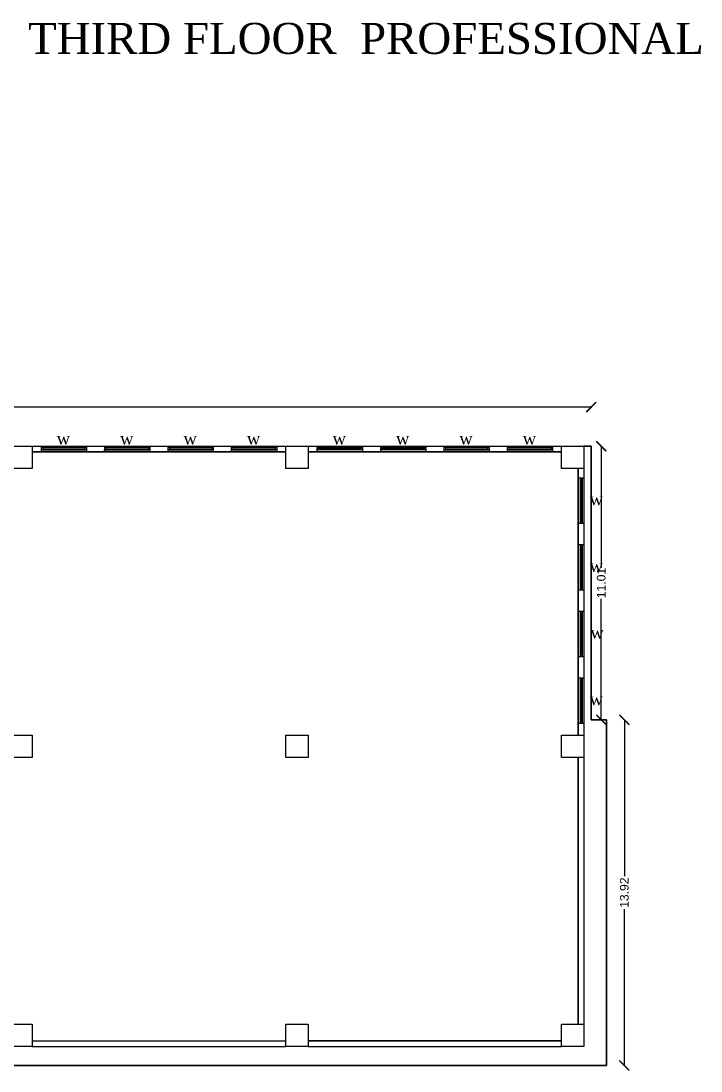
# Model space of a CAD drawing. Header units: metres. Extents: x 3229 to 14086, y -2906 to 1156.
# Drawn here: x 13780.9 to 13808.29, y -2718.19 to -2675.92 of the extents above; entities that cross this region are included whole.
import ezdxf

# ---------------------------------------------------------------- set-up
doc = ezdxf.new("R2010")
doc.units = ezdxf.units.M
doc.header["$MEASUREMENT"] = 0
doc.layers.add('BLK_1_FLR_1_BLT_UP_AREA', color=18, linetype='Continuous')
doc.layers.add('BLK_1_FLR_1_CARPET_AREA', color=18, linetype='Continuous')
doc.styles.add('arial', font='arial.ttf', dxfattribs={"height": 0.35})
doc.styles.add('i', font='romantic.ttf')
doc.styles.add('TIMES NEW ROMAN', font='times.ttf')
doc.dimstyles.new('Standard3', dxfattribs={"dimtxt": 0.35, "dimasz": 0.1, "dimexe": 0.18, "dimexo": 0.0625, "dimgap": 0.09, "dimtad": 0, "dimzin": 0, "dimdsep": 46, "dimtxsty": 'arial', "dimblk": 'ARCHTICK', "dimcen": 0.09, "dimse1": 1, "dimse2": 1, "dimadec": 0, "dimazin": 0, "dimtfac": 1, "dimtofl": 0, "dimtmove": 1, "dimatfit": 3, "dimfxl": 0, "dimtolj": 1, "dimtzin": 0, "dimarcsym": 0})

# ---------------------------------------------------------------- blocks, each defined once
blk = doc.blocks.new('_ArchTick')
at = {"color": 0, "linetype": 'ByBlock', "const_width": 0.15}
blk.add_lwpolyline([(-0.5, -0.5), (0.5, 0.5)], dxfattribs=at)
blk = doc.blocks.new('*D10')
at = {"color": 0, "lineweight": -2}
for p, q in [((13640.411, -2691.461), (13721.342, -2691.461)), ((13803.872, -2691.461), (13722.942, -2691.461))]:
    blk.add_line(p, q, dxfattribs=at)
at = {"layer": 'DefPoints', "color": 0}
for p in [(13803.872, -2691.461), (13640.411, -2693.04), (13803.872, -2693.04)]:
    blk.add_point(p, dxfattribs=at)
at = {"color": 0, "lineweight": -2, "xscale": 0.4, "yscale": 0.4, "zscale": 0.4, "rotation": 180}
blk.add_blockref('_ArchTick', (13640.411, -2691.461), dxfattribs=at)
at = {"color": 0, "lineweight": -2, "xscale": 0.4, "yscale": 0.4, "zscale": 0.4}
blk.add_blockref('_ArchTick', (13803.872, -2691.461), dxfattribs=at)
at = {"color": 0, "insert": (13722.142, -2691.461), "char_height": 0.35, "attachment_point": 5, "style": 'arial'}
blk.add_mtext('\\A1;163.46', dxfattribs=at)
blk = doc.blocks.new('*D11')
at = {"color": 0, "lineweight": -2}
for p, q in [((13804.274, -2693.04), (13804.274, -2697.915)), ((13804.274, -2704.051), (13804.274, -2699.176))]:
    blk.add_line(p, q, dxfattribs=at)
at = {"layer": 'DefPoints', "color": 0}
for p in [(13803.872, -2693.04), (13803.872, -2704.051), (13804.274, -2704.051)]:
    blk.add_point(p, dxfattribs=at)
at = {"color": 0, "lineweight": -2, "xscale": 0.4, "yscale": 0.4, "zscale": 0.4}
for p, rotation in [((13804.274, -2693.04), 90), ((13804.274, -2704.051), 270)]:
    blk.add_blockref('_ArchTick', p, dxfattribs=dict(at, rotation=rotation))
at = {"color": 0, "insert": (13804.274, -2698.546), "char_height": 0.35, "attachment_point": 5, "rotation": 90, "style": 'arial'}
blk.add_mtext('\\A1;11.01', dxfattribs=at)
blk = doc.blocks.new('*D12')
at = {"color": 0, "lineweight": -2}
for p, q in [((13805.206, -2704.051), (13805.206, -2710.346)), ((13805.206, -2717.966), (13805.206, -2711.671))]:
    blk.add_line(p, q, dxfattribs=at)
at = {"layer": 'DefPoints', "color": 0}
for p in [(13804.482, -2704.051), (13804.482, -2717.966), (13805.206, -2717.966)]:
    blk.add_point(p, dxfattribs=at)
at = {"color": 0, "lineweight": -2, "xscale": 0.4, "yscale": 0.4, "zscale": 0.4}
for p, rotation in [((13805.206, -2704.051), 90), ((13805.206, -2717.966), 270)]:
    blk.add_blockref('_ArchTick', p, dxfattribs=dict(at, rotation=rotation))
at = {"color": 0, "insert": (13805.206, -2711.009), "char_height": 0.35, "attachment_point": 5, "rotation": 90, "style": 'arial'}
blk.add_mtext('\\A1;13.92', dxfattribs=at)

msp = doc.modelspace()

# ---------------------------------------------------------------- linework, layer by layer
at = {"color": 0, "ltscale": 0.2}
for p, q in [((13781.714, -2693.04), (13781.714, -2693.27)), ((13783.542, -2693.04), (13783.542, -2693.27)), ((13784.267, -2693.04), (13784.267, -2693.27)), ((13786.096, -2693.04), (13786.096, -2693.27)), ((13786.82, -2693.04), (13786.82, -2693.27)), ((13788.649, -2693.04), (13788.649, -2693.27)), ((13789.373, -2693.04), (13789.373, -2693.27)), ((13791.202, -2693.04), (13791.202, -2693.27)), ((13792.826, -2693.04), (13792.826, -2693.27)), ((13794.655, -2693.04), (13794.655, -2693.27)), ((13795.379, -2693.04), (13795.379, -2693.27)), ((13797.208, -2693.04), (13797.208, -2693.27)), ((13797.932, -2693.04), (13797.932, -2693.27)), ((13799.761, -2693.04), (13799.761, -2693.27)), ((13800.486, -2693.04), (13800.486, -2693.27)), ((13802.314, -2693.04), (13802.314, -2693.27)), ((13783.542, -2693.089), (13781.714, -2693.089)), ((13781.714, -2693.191), (13783.542, -2693.191)), ((13781.777, -2693.089), (13781.777, -2693.191)), ((13781.777, -2693.14), (13783.479, -2693.14)), ((13783.479, -2693.089), (13783.479, -2693.191)), ((13786.096, -2693.089), (13784.267, -2693.089)), ((13784.267, -2693.27), (13784.267, -2693.191)), ((13784.267, -2693.191), (13786.096, -2693.191)), ((13784.33, -2693.089), (13784.33, -2693.191)), ((13784.33, -2693.14), (13786.032, -2693.14)), ((13786.032, -2693.089), (13786.032, -2693.191)), ((13788.649, -2693.089), (13786.82, -2693.089)), ((13786.82, -2693.191), (13788.649, -2693.191)), ((13786.883, -2693.089), (13786.883, -2693.191)), ((13786.883, -2693.14), (13788.585, -2693.14)), ((13788.585, -2693.089), (13788.585, -2693.191)), ((13791.202, -2693.089), (13789.373, -2693.089)), ((13789.373, -2693.191), (13791.202, -2693.191)), ((13789.437, -2693.089), (13789.437, -2693.191)), ((13789.437, -2693.14), (13791.138, -2693.14)), ((13791.138, -2693.089), (13791.138, -2693.191)), ((13792.826, -2693.27), (13792.826, -2693.089)), ((13792.826, -2693.089), (13794.655, -2693.089)), ((13794.655, -2693.191), (13792.826, -2693.191)), ((13792.89, -2693.089), (13792.89, -2693.191)), ((13792.89, -2693.14), (13794.591, -2693.14)), ((13794.591, -2693.089), (13794.591, -2693.191)), ((13795.379, -2693.089), (13797.208, -2693.089)), ((13797.208, -2693.191), (13795.379, -2693.191)), ((13795.443, -2693.089), (13795.443, -2693.191)), ((13797.145, -2693.14), (13795.443, -2693.14)), ((13797.145, -2693.089), (13797.145, -2693.191)), ((13799.761, -2693.089), (13797.932, -2693.089)), ((13797.932, -2693.191), (13799.761, -2693.191)), ((13797.996, -2693.089), (13797.996, -2693.191)), ((13797.996, -2693.14), (13799.698, -2693.14)), ((13799.698, -2693.089), (13799.698, -2693.191)), ((13802.314, -2693.089), (13800.486, -2693.089)), ((13800.486, -2693.191), (13802.314, -2693.191)), ((13800.549, -2693.089), (13800.549, -2693.191)), ((13800.549, -2693.14), (13802.251, -2693.14)), ((13802.251, -2693.089), (13802.251, -2693.191)), ((13803.572, -2694.323), (13803.342, -2694.323)), ((13803.421, -2694.323), (13803.421, -2696.151)), ((13803.523, -2696.151), (13803.523, -2694.323)), ((13803.523, -2694.386), (13803.421, -2694.386)), ((13803.472, -2694.386), (13803.472, -2696.088)), ((13803.572, -2696.151), (13803.342, -2696.151)), ((13803.523, -2696.088), (13803.421, -2696.088)), ((13803.572, -2697.006), (13803.342, -2697.006)), ((13803.421, -2697.006), (13803.421, -2698.835)), ((13803.523, -2697.069), (13803.421, -2697.069)), ((13803.472, -2697.069), (13803.472, -2698.771)), ((13803.523, -2698.835), (13803.523, -2697.006)), ((13803.572, -2698.835), (13803.342, -2698.835)), ((13803.523, -2698.771), (13803.421, -2698.771)), ((13803.572, -2699.689), (13803.342, -2699.689)), ((13803.421, -2699.689), (13803.421, -2701.518)), ((13803.523, -2699.753), (13803.421, -2699.753)), ((13803.472, -2699.753), (13803.472, -2701.454)), ((13803.523, -2701.518), (13803.523, -2699.689)), ((13803.572, -2701.518), (13803.342, -2701.518)), ((13803.523, -2701.454), (13803.421, -2701.454)), ((13803.572, -2702.372), (13803.342, -2702.372)), ((13803.421, -2702.372), (13803.421, -2704.201)), ((13803.523, -2704.201), (13803.523, -2702.372)), ((13803.523, -2702.436), (13803.421, -2702.436)), ((13803.472, -2702.436), (13803.472, -2704.138)), ((13803.572, -2704.201), (13803.342, -2704.201)), ((13803.523, -2704.138), (13803.421, -2704.138)), ((13781.351, -2716.976), (13791.564, -2716.976)), ((13781.351, -2717.206), (13791.564, -2717.206)), ((13792.464, -2717.206), (13802.672, -2717.206))]:
    msp.add_line(p, q, dxfattribs=at)
for points in [[(13640.711, -2693.04), (13640.411, -2693.04), (13640.411, -2704.048), (13639.801, -2704.048), (13639.802, -2717.966), (13804.482, -2717.966), (13804.482, -2704.051), (13803.872, -2704.051), (13803.872, -2693.04), (13803.572, -2693.04)], [(13781.351, -2693.04), (13791.564, -2693.04)], [(13792.464, -2693.04), (13802.672, -2693.04)], [(13803.572, -2693.04), (13803.572, -2693.04)], [(13781.351, -2693.27), (13791.564, -2693.27)], [(13792.464, -2693.27), (13802.672, -2693.27)], [(13803.342, -2693.94), (13803.342, -2704.673)], [(13803.572, -2693.94), (13803.572, -2704.673)], [(13803.342, -2705.573), (13803.342, -2716.306)], [(13803.572, -2705.573), (13803.572, -2716.306)], [(13802.672, -2716.976), (13792.464, -2716.976)]]:
    msp.add_lwpolyline(points, dxfattribs=at)
msp.add_lwpolyline([(13639.802, -2717.966), (13639.801, -2704.048), (13640.411, -2704.048), (13640.411, -2693.04), (13803.872, -2693.04), (13803.872, -2704.051), (13804.482, -2704.051), (13804.482, -2717.966), (13639.802, -2717.966)])
for points in [[(13780.451, -2693.04), (13781.351, -2693.04), (13781.351, -2693.94), (13780.451, -2693.94)], [(13791.564, -2693.04), (13792.464, -2693.04), (13792.464, -2693.94), (13791.564, -2693.94)], [(13802.672, -2693.04), (13803.572, -2693.04), (13803.572, -2693.94), (13802.672, -2693.94)], [(13780.451, -2704.673), (13781.351, -2704.673), (13781.351, -2705.573), (13780.451, -2705.573)], [(13791.564, -2704.673), (13792.464, -2704.673), (13792.464, -2705.573), (13791.564, -2705.573)], [(13802.672, -2704.673), (13803.572, -2704.673), (13803.572, -2705.573), (13802.672, -2705.573)], [(13780.451, -2716.306), (13781.351, -2716.306), (13781.351, -2717.206), (13780.451, -2717.206)], [(13791.564, -2716.306), (13792.464, -2716.306), (13792.464, -2717.206), (13791.564, -2717.206)], [(13802.672, -2716.306), (13803.572, -2716.306), (13803.572, -2717.206), (13802.672, -2717.206)]]:
    msp.add_lwpolyline(points, close=True, dxfattribs=at)
at = {"layer": 'BLK_1_FLR_1_BLT_UP_AREA', "color": 18}
msp.add_lwpolyline([(13639.802, -2717.966), (13639.801, -2704.048), (13640.411, -2704.048), (13640.411, -2693.04), (13803.872, -2693.04), (13803.872, -2704.051), (13804.482, -2704.051), (13804.482, -2717.966), (13639.802, -2717.966)], dxfattribs=at)
at = {"layer": 'BLK_1_FLR_1_CARPET_AREA', "color": 18}
msp.add_lwpolyline([(13780.451, -2716.306), (13781.351, -2716.306), (13781.351, -2716.976), (13791.564, -2716.976), (13791.564, -2716.306), (13792.464, -2716.306), (13792.464, -2716.976), (13802.672, -2716.976), (13802.672, -2716.306), (13803.342, -2716.306), (13803.342, -2705.573), (13802.672, -2705.573), (13802.672, -2704.673), (13803.342, -2704.673), (13803.342, -2693.94), (13802.672, -2693.94), (13802.672, -2693.27), (13792.464, -2693.27), (13792.464, -2693.94), (13791.564, -2693.94), (13791.564, -2693.27), (13781.351, -2693.27), (13781.351, -2693.94), (13780.451, -2693.94)], dxfattribs=at)

# ---------------------------------------------------------------- texts
at = {"color": 0, "insert": (13636.059, -2675.998), "char_height": 1.25, "width": 175.22328, "attachment_point": 1, "line_spacing_factor": 1.5, "style": 'i'}
msp.add_mtext('PLAN SHOWING  THE REVISED  CONSTRUCTION OF  R.C.C ROOF SEMI BASEMENT FLOOR(MULTI PARKING-01,02, GROUND FLOOR,FIRST FLOOR,SECOND FLOOR &  THIRD FLOOR  PROFESSIONAL CONSULTING OFFICE  BUILDING (BLOCK-1),R.C.C ROOF GROUND FLOOR POWER HOUSE BUILDING( BLOCK-2) ', dxfattribs=at)
at = {"color": 0, "char_height": 0.5, "attachment_point": 1, "style": 'TIMES NEW ROMAN'}
for insert in [(13781.639, -2692.475), (13784.192, -2692.475), (13786.745, -2692.475), (13789.298, -2692.475), (13792.751, -2692.475), (13795.304, -2692.475), (13797.858, -2692.475), (13800.411, -2692.475), (13803.105, -2694.917), (13803.105, -2697.6), (13803.137, -2700.283), (13803.105, -2702.967)]:
    msp.add_mtext_dynamic_manual_height_columns('{\\W3.695938; }w', width=1.88596, gutter_width=15, heights=[0], dxfattribs=dict(at, insert=insert))

# ---------------------------------------------------------------- dimensions: what is measured, and where the dimension line sits
at = {"color": 0}
for p1, p2, distance, picture, middle in [((13640.411, -2693.04), (13803.872, -2693.04), 1.579, '*D10', (13722.142, -2691.461)), ((13803.872, -2693.04), (13803.872, -2704.051), 0.402, '*D11', (13804.274, -2698.546)), ((13804.4821, -2704.051), (13804.4821, -2717.9662), 0.7234, '*D12', (13805.2055, -2711.0086))]:
    dim = msp.add_aligned_dim(p1=p1, p2=p2, distance=distance, dimstyle='Standard3', override={"dimasz": 0.4}, dxfattribs=at)
    dim.commit()
    dim.dimension.update_dxf_attribs({"geometry": picture, "text_midpoint": middle})

doc.saveas('drawing.dxf')
